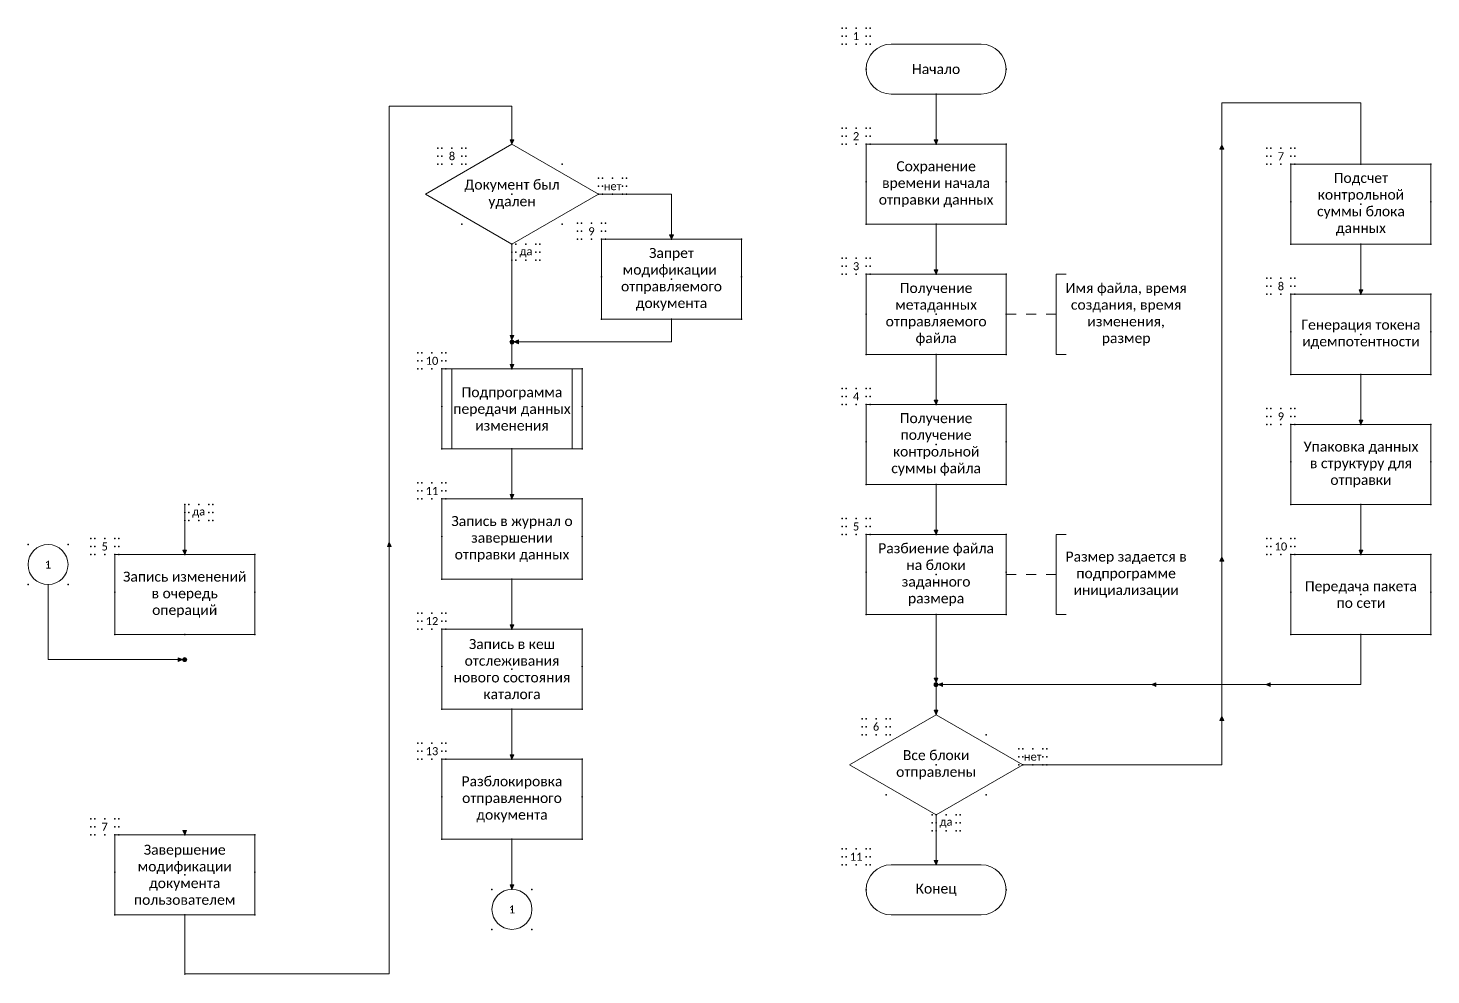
# Model space of a CAD drawing. Extents: x -1063 to 1165, y -1314 to -338.
# Drawn here: x -1063 to -362, y -811 to -338 of the extents above; entities that cross this region are included whole.
import ezdxf

# ---------------------------------------------------------------- set-up
doc = ezdxf.new("R2010")
doc.units = 0
doc.header["$MEASUREMENT"] = 0
doc.layers.add('Невидимка', color=131, linetype='CONTINUOUS', plot=False)
doc.layers.add('Схема', color=50, linetype='CONTINUOUS', lineweight=20)

msp = doc.modelspace()

# ---------------------------------------------------------------- hatches: boundary and pattern name
at = {"layer": 'Схема'}
h = msp.add_hatch(color=256, dxfattribs=at)
h.dxf.hatch_style = 1
h.paths.add_polyline_path([(-820.17, -394.04), (-821.11, -394.04), (-821.11, -396.22)])
h.paths.add_polyline_path([(-821.11, -394.04), (-822.05, -394.04), (-821.11, -396.22)])
h = msp.add_hatch(color=256, dxfattribs=at)
h.dxf.hatch_style = 1
h.paths.add_polyline_path([(-608.17, -394.04), (-609.11, -394.04), (-609.11, -396.22)])
h.paths.add_polyline_path([(-609.11, -394.04), (-610.05, -394.04), (-609.11, -396.22)])
h = msp.add_hatch(color=256, dxfattribs=at)
h.dxf.hatch_style = 1
h.paths.add_polyline_path([(-467.22, -398.71), (-466.28, -398.71), (-466.28, -396.52)])
h.paths.add_polyline_path([(-466.28, -398.71), (-465.34, -398.71), (-466.28, -396.52)])
h = msp.add_hatch(color=256, dxfattribs=at)
h.dxf.hatch_style = 1
h.paths.add_polyline_path([(-740.45, -441.54), (-741.38, -441.54), (-741.38, -443.72)])
h.paths.add_polyline_path([(-741.38, -441.54), (-742.32, -441.54), (-741.38, -443.72)])
h = msp.add_hatch(color=256, dxfattribs=at)
h.dxf.hatch_style = 1
h.paths.add_polyline_path([(-608.17, -459.04), (-609.11, -459.04), (-609.11, -461.22)])
h.paths.add_polyline_path([(-609.11, -459.04), (-610.05, -459.04), (-609.11, -461.22)])
h = msp.add_hatch(color=256, dxfattribs=at)
h.dxf.hatch_style = 1
h.paths.add_polyline_path([(-395.82, -469.04), (-396.76, -469.04), (-396.76, -471.22)])
h.paths.add_polyline_path([(-396.76, -469.04), (-397.69, -469.04), (-396.76, -471.22)])
h = msp.add_hatch(color=256, dxfattribs=at)
h.dxf.hatch_style = 1
h.paths.add_polyline_path([(-821.11, -493.97), (-821.11, -495.97, 0.414214), (-820.11, -494.97, 0.414214)])
h.paths.add_polyline_path([(-821.11, -493.97, 0.414214), (-822.11, -494.97, 0.414214), (-821.11, -495.97)])
h = msp.add_hatch(color=256, dxfattribs=at)
h.dxf.hatch_style = 1
h.paths.add_polyline_path([(-820.17, -491.79), (-821.11, -491.79), (-821.11, -493.97)])
h.paths.add_polyline_path([(-821.11, -491.79), (-822.05, -491.79), (-821.11, -493.97)])
h = msp.add_hatch(color=256, dxfattribs=at)
h.dxf.hatch_style = 1
h.paths.add_polyline_path([(-817.92, -495.91), (-817.92, -494.97), (-820.11, -494.97)])
h.paths.add_polyline_path([(-817.92, -494.97), (-817.92, -494.04), (-820.11, -494.97)])
h = msp.add_hatch(color=256, dxfattribs=at)
h.dxf.hatch_style = 1
h.paths.add_polyline_path([(-820.17, -506.29), (-821.11, -506.29), (-821.11, -508.47)])
h.paths.add_polyline_path([(-821.11, -506.29), (-822.05, -506.29), (-821.11, -508.47)])
h = msp.add_hatch(color=256, dxfattribs=at)
h.dxf.hatch_style = 1
h.paths.add_polyline_path([(-608.17, -524.04), (-609.11, -524.04), (-609.11, -526.22)])
h.paths.add_polyline_path([(-609.11, -524.04), (-610.05, -524.04), (-609.11, -526.22)])
h = msp.add_hatch(color=256, dxfattribs=at)
h.dxf.hatch_style = 1
h.paths.add_polyline_path([(-395.82, -534.04), (-396.76, -534.04), (-396.76, -536.22)])
h.paths.add_polyline_path([(-396.76, -534.04), (-397.69, -534.04), (-396.76, -536.22)])
h = msp.add_hatch(color=256, dxfattribs=at)
h.dxf.hatch_style = 1
h.paths.add_polyline_path([(-820.17, -571.29), (-821.11, -571.29), (-821.11, -573.47)])
h.paths.add_polyline_path([(-821.11, -571.29), (-822.05, -571.29), (-821.11, -573.47)])
h = msp.add_hatch(color=256, dxfattribs=at)
h.dxf.hatch_style = 1
h.paths.add_polyline_path([(-608.17, -589.04), (-609.11, -589.04), (-609.11, -591.22)])
h.paths.add_polyline_path([(-609.11, -589.04), (-610.05, -589.04), (-609.11, -591.22)])
h = msp.add_hatch(color=256, dxfattribs=at)
h.dxf.hatch_style = 1
h.paths.add_polyline_path([(-883.38, -597.17), (-882.44, -597.17), (-882.44, -594.98)])
h.paths.add_polyline_path([(-882.44, -597.17), (-881.5, -597.17), (-882.44, -594.98)])
h = msp.add_hatch(color=256, dxfattribs=at)
h.dxf.hatch_style = 1
h.paths.add_polyline_path([(-983.77, -599.04), (-984.71, -599.04), (-984.71, -601.22)])
h.paths.add_polyline_path([(-984.71, -599.04), (-985.65, -599.04), (-984.71, -601.22)])
h = msp.add_hatch(color=256, dxfattribs=at)
h.dxf.hatch_style = 1
h.paths.add_polyline_path([(-467.22, -604.57), (-466.28, -604.57), (-466.28, -602.38)])
h.paths.add_polyline_path([(-466.28, -604.57), (-465.34, -604.57), (-466.28, -602.38)])
h = msp.add_hatch(color=256, dxfattribs=at)
h.dxf.hatch_style = 1
h.paths.add_polyline_path([(-395.82, -599.04), (-396.76, -599.04), (-396.76, -601.22)])
h.paths.add_polyline_path([(-396.76, -599.04), (-397.69, -599.04), (-396.76, -601.22)])
h = msp.add_hatch(color=256, dxfattribs=at)
h.dxf.hatch_style = 1
h.paths.add_polyline_path([(-820.17, -636.29), (-821.11, -636.29), (-821.11, -638.47)])
h.paths.add_polyline_path([(-821.11, -636.29), (-822.05, -636.29), (-821.11, -638.47)])
h = msp.add_hatch(color=256, dxfattribs=at)
h.dxf.hatch_style = 1
h.paths.add_polyline_path([(-987.9, -652.79), (-987.9, -653.72), (-985.71, -653.72)])
h.paths.add_polyline_path([(-987.9, -653.72), (-987.9, -654.66), (-985.71, -653.72)])
h = msp.add_hatch(color=256, dxfattribs=at)
h.dxf.hatch_style = 1
h.paths.add_polyline_path([(-984.71, -652.72), (-984.71, -654.72, 0.414214), (-983.71, -653.72, 0.414214)])
h.paths.add_polyline_path([(-984.71, -652.72, 0.414214), (-985.71, -653.72, 0.414214), (-984.71, -654.72)])
h = msp.add_hatch(color=256, dxfattribs=at)
h.dxf.hatch_style = 1
h.paths.add_polyline_path([(-609.11, -665.22), (-609.11, -667.22, 0.414214), (-608.11, -666.22, 0.414214)])
h.paths.add_polyline_path([(-609.11, -665.22, 0.414214), (-610.11, -666.22, 0.414214), (-609.11, -667.22)])
h = msp.add_hatch(color=256, dxfattribs=at)
h.dxf.hatch_style = 1
h.paths.add_polyline_path([(-608.17, -663.04), (-609.11, -663.04), (-609.11, -665.22)])
h.paths.add_polyline_path([(-609.11, -663.04), (-610.05, -663.04), (-609.11, -665.22)])
h = msp.add_hatch(color=256, dxfattribs=at)
h.dxf.hatch_style = 1
h.paths.add_polyline_path([(-605.92, -667.16), (-605.92, -666.22), (-608.11, -666.22)])
h.paths.add_polyline_path([(-605.92, -666.22), (-605.92, -665.29), (-608.11, -666.22)])
h = msp.add_hatch(color=256, dxfattribs=at)
h.dxf.hatch_style = 1
h.paths.add_polyline_path([(-499.29, -667.16), (-499.29, -666.22), (-501.48, -666.22)])
h.paths.add_polyline_path([(-499.29, -666.22), (-499.29, -665.29), (-501.48, -666.22)])
h = msp.add_hatch(color=256, dxfattribs=at)
h.dxf.hatch_style = 1
h.paths.add_polyline_path([(-442.15, -667.16), (-442.15, -666.22), (-444.34, -666.22)])
h.paths.add_polyline_path([(-442.15, -666.22), (-442.15, -665.29), (-444.34, -666.22)])
h = msp.add_hatch(color=256, dxfattribs=at)
h.dxf.hatch_style = 1
h.paths.add_polyline_path([(-608.17, -679.04), (-609.11, -679.04), (-609.11, -681.22)])
h.paths.add_polyline_path([(-609.11, -679.04), (-610.05, -679.04), (-609.11, -681.22)])
h = msp.add_hatch(color=256, dxfattribs=at)
h.dxf.hatch_style = 1
h.paths.add_polyline_path([(-608.17, -679.04), (-609.11, -679.04), (-609.11, -681.22)])
h.paths.add_polyline_path([(-609.11, -679.04), (-610.05, -679.04), (-609.11, -681.22)])
h = msp.add_hatch(color=256, dxfattribs=at)
h.dxf.hatch_style = 1
h.paths.add_polyline_path([(-467.22, -684.07), (-466.28, -684.07), (-466.28, -681.88)])
h.paths.add_polyline_path([(-466.28, -684.07), (-465.34, -684.07), (-466.28, -681.88)])
h = msp.add_hatch(color=256, dxfattribs=at)
h.dxf.hatch_style = 1
h.paths.add_polyline_path([(-820.17, -701.29), (-821.11, -701.29), (-821.11, -703.47)])
h.paths.add_polyline_path([(-821.11, -701.29), (-822.05, -701.29), (-821.11, -703.47)])
h = msp.add_hatch(color=256, dxfattribs=at)
h.dxf.hatch_style = 1
h.paths.add_polyline_path([(-983.77, -739.04), (-984.71, -739.04), (-984.71, -741.22)])
h.paths.add_polyline_path([(-984.71, -739.04), (-985.65, -739.04), (-984.71, -741.22)])
h = msp.add_hatch(color=256, dxfattribs=at)
h.dxf.hatch_style = 1
h.paths.add_polyline_path([(-983.77, -739.04), (-984.71, -739.04), (-984.71, -741.22)])
h.paths.add_polyline_path([(-984.71, -739.04), (-985.65, -739.04), (-984.71, -741.22)])
h = msp.add_hatch(color=256, dxfattribs=at)
h.dxf.hatch_style = 1
h.paths.add_polyline_path([(-608.17, -754.04), (-609.11, -754.04), (-609.11, -756.22)])
h.paths.add_polyline_path([(-609.11, -754.04), (-610.05, -754.04), (-609.11, -756.22)])
h = msp.add_hatch(color=256, dxfattribs=at)
h.dxf.hatch_style = 1
h.paths.add_polyline_path([(-608.17, -754.04), (-609.11, -754.04), (-609.11, -756.22)])
h.paths.add_polyline_path([(-609.11, -754.04), (-610.05, -754.04), (-609.11, -756.22)])
h = msp.add_hatch(color=256, dxfattribs=at)
h.dxf.hatch_style = 1
h.paths.add_polyline_path([(-820.17, -766.29), (-821.11, -766.29), (-821.11, -768.47)])
h.paths.add_polyline_path([(-821.11, -766.29), (-822.05, -766.29), (-821.11, -768.47)])
h = msp.add_hatch(color=256, dxfattribs=at)
h.dxf.hatch_style = 1
h.paths.add_polyline_path([(-820.17, -766.29), (-821.11, -766.29), (-821.11, -768.47)])
h.paths.add_polyline_path([(-821.11, -766.29), (-822.05, -766.29), (-821.11, -768.47)])

# ---------------------------------------------------------------- linework, layer by layer
at = {"layer": 'Невидимка'}
for p in [(-656.11, -338.22), (-656.11, -342.22), (-654.11, -338.22), (-654.11, -342.22), (-649.11, -338.22), (-644.11, -338.22), (-644.11, -342.22), (-642.11, -338.22), (-642.11, -342.22), (-656.11, -346.22), (-654.11, -346.22), (-649.11, -346.22), (-644.11, -346.22), (-642.11, -346.22), (-644.11, -358.72), (-574.11, -358.72), (-609.11, -371.22), (-656.11, -388.22), (-656.11, -392.22), (-654.11, -388.22), (-654.11, -392.22), (-649.11, -388.22), (-644.11, -388.22), (-644.11, -392.22), (-642.11, -388.22), (-642.11, -392.22), (-858.11, -398.22), (-856.11, -398.22), (-851.11, -398.22), (-846.11, -398.22), (-844.11, -398.22), (-656.11, -396.22), (-654.11, -396.22), (-649.11, -396.22), (-644.11, -396.22), (-644.11, -396.22), (-642.11, -396.22), (-609.11, -396.22), (-574.11, -396.22), (-443.76, -398.22), (-441.76, -398.22), (-436.76, -398.22), (-431.76, -398.22), (-429.76, -398.22), (-858.11, -402.22), (-858.11, -406.22), (-856.11, -402.22), (-856.11, -406.22), (-851.11, -406.22), (-846.11, -402.22), (-846.11, -406.22), (-846.11, -406.22), (-844.11, -402.22), (-844.11, -406.22), (-796.11, -406.22), (-443.76, -402.22), (-443.76, -406.22), (-441.76, -402.22), (-441.76, -406.22), (-436.76, -406.22), (-431.76, -402.22), (-431.76, -406.22), (-431.76, -406.22), (-429.76, -402.22), (-429.76, -406.22), (-396.76, -406.22), (-361.76, -406.22), (-777.81, -413.22), (-775.81, -413.22), (-770.81, -413.22), (-765.81, -413.22), (-763.81, -413.22), (-777.81, -417.22), (-775.81, -417.22), (-765.81, -417.22), (-763.81, -417.22), (-644.11, -414.97), (-609.11, -416.22), (-609.11, -416.22), (-574.11, -414.97), (-821.11, -421.22), (-777.81, -421.22), (-775.81, -421.22), (-770.81, -421.22), (-765.81, -421.22), (-763.81, -421.22), (-431.76, -424.97), (-396.76, -426.22), (-396.76, -426.22), (-361.76, -424.97), (-846.11, -436.22), (-796.11, -436.22), (-788.38, -435.72), (-788.38, -439.72), (-786.38, -435.72), (-786.38, -439.72), (-781.38, -435.72), (-776.38, -435.72), (-776.38, -439.72), (-774.38, -435.72), (-774.38, -439.72), (-644.11, -436.22), (-609.11, -436.22), (-574.11, -436.22), (-821.11, -446.22), (-819.11, -446.22), (-814.11, -446.22), (-809.11, -446.22), (-807.11, -446.22), (-788.38, -443.72), (-786.38, -443.72), (-781.38, -443.72), (-776.38, -443.72), (-776.38, -443.72), (-776.38, -443.72), (-774.38, -443.72), (-741.38, -443.72), (-741.38, -443.72), (-706.38, -443.72), (-706.38, -443.72), (-431.76, -446.22), (-396.76, -446.22), (-361.76, -446.22), (-821.11, -450.22), (-821.11, -454.22), (-819.11, -450.22), (-819.11, -454.22), (-814.11, -454.22), (-809.11, -450.22), (-809.11, -454.22), (-807.11, -450.22), (-807.11, -454.22), (-656.11, -453.22), (-654.11, -453.22), (-649.11, -453.22), (-644.11, -453.22), (-642.11, -453.22), (-776.38, -462.47), (-776.38, -462.47), (-706.38, -462.47), (-706.38, -462.47), (-656.11, -457.22), (-656.11, -461.22), (-654.11, -457.22), (-654.11, -461.22), (-649.11, -461.22), (-644.11, -457.22), (-644.11, -461.22), (-644.11, -461.22), (-642.11, -457.22), (-642.11, -461.22), (-609.11, -461.22), (-574.11, -461.22), (-741.38, -463.72), (-741.38, -463.72), (-741.38, -463.72), (-741.38, -463.72), (-443.76, -463.22), (-443.76, -467.22), (-441.76, -463.22), (-441.76, -467.22), (-436.76, -463.22), (-431.76, -463.22), (-431.76, -467.22), (-429.76, -463.22), (-429.76, -467.22), (-443.76, -471.22), (-441.76, -471.22), (-436.76, -471.22), (-431.76, -471.22), (-431.76, -471.22), (-429.76, -471.22), (-396.76, -471.22), (-361.76, -471.22), (-776.38, -483.72), (-776.38, -483.72), (-741.38, -483.72), (-741.38, -483.72), (-706.38, -483.72), (-706.38, -483.72), (-644.11, -481.22), (-609.11, -481.22), (-609.11, -481.22), (-574.11, -481.22), (-431.76, -489.97), (-361.76, -489.97), (-396.76, -491.22), (-396.76, -491.22), (-868.11, -500.47), (-868.11, -504.47), (-866.11, -500.47), (-866.11, -504.47), (-861.11, -500.47), (-856.11, -500.47), (-856.11, -504.47), (-854.11, -500.47), (-854.11, -504.47), (-644.11, -501.22), (-609.11, -501.22), (-574.11, -501.22), (-868.11, -508.47), (-866.11, -508.47), (-861.11, -508.47), (-856.11, -508.47), (-856.11, -508.47), (-854.11, -508.47), (-821.11, -508.47), (-786.11, -508.47), (-431.76, -511.22), (-396.76, -511.22), (-361.76, -511.22), (-656.11, -518.22), (-654.11, -518.22), (-649.11, -518.22), (-644.11, -518.22), (-642.11, -518.22), (-656.11, -522.22), (-654.11, -522.22), (-644.11, -522.22), (-642.11, -522.22), (-856.11, -527.22), (-821.11, -528.47), (-821.11, -528.47), (-786.11, -527.22), (-656.11, -526.22), (-654.11, -526.22), (-649.11, -526.22), (-644.11, -526.22), (-644.11, -526.22), (-642.11, -526.22), (-609.11, -526.22), (-574.11, -526.22), (-443.76, -528.22), (-443.76, -532.22), (-441.76, -528.22), (-441.76, -532.22), (-436.76, -528.22), (-431.76, -528.22), (-431.76, -532.22), (-429.76, -528.22), (-429.76, -532.22), (-443.76, -536.22), (-441.76, -536.22), (-436.76, -536.22), (-431.76, -536.22), (-431.76, -536.22), (-429.76, -536.22), (-396.76, -536.22), (-361.76, -536.22), (-644.11, -544.97), (-609.11, -546.22), (-609.11, -546.22), (-574.11, -544.97), (-856.11, -548.47), (-821.11, -548.47), (-786.11, -548.47), (-431.76, -554.97), (-396.76, -556.22), (-396.76, -556.22), (-361.76, -554.97), (-868.11, -565.47), (-866.11, -565.47), (-861.11, -565.47), (-856.11, -565.47), (-854.11, -565.47), (-644.11, -566.22), (-609.11, -566.22), (-574.11, -566.22), (-868.11, -569.47), (-868.11, -573.47), (-866.11, -569.47), (-866.11, -573.47), (-861.11, -573.47), (-856.11, -569.47), (-856.11, -573.47), (-856.11, -573.47), (-854.11, -569.47), (-854.11, -573.47), (-821.11, -573.47), (-786.11, -573.47), (-984.71, -576.22), (-984.71, -580.22), (-982.71, -576.22), (-982.71, -580.22), (-977.71, -576.22), (-972.71, -576.22), (-972.71, -580.22), (-970.71, -576.22), (-970.71, -580.22), (-431.76, -576.22), (-396.76, -576.22), (-361.76, -576.22), (-984.71, -584.22), (-982.71, -584.22), (-977.71, -584.22), (-972.71, -584.22), (-970.71, -584.22), (-656.11, -583.22), (-656.11, -587.22), (-654.11, -583.22), (-654.11, -587.22), (-649.11, -583.22), (-644.11, -583.22), (-644.11, -587.22), (-642.11, -583.22), (-642.11, -587.22), (-1031.71, -593.22), (-1029.71, -593.22), (-1024.71, -593.22), (-1019.71, -593.22), (-1017.71, -593.22), (-856.11, -592.22), (-821.11, -593.47), (-821.11, -593.47), (-786.11, -592.22), (-656.11, -591.22), (-654.11, -591.22), (-649.11, -591.22), (-644.11, -591.22), (-644.11, -591.22), (-642.11, -591.22), (-609.11, -591.22), (-574.11, -591.22), (-443.76, -593.22), (-441.76, -593.22), (-436.76, -593.22), (-431.76, -593.22), (-429.76, -593.22), (-1063.01, -596.22), (-1043.01, -596.22), (-1031.71, -597.22), (-1031.71, -601.22), (-1029.71, -597.22), (-1029.71, -601.22), (-1024.71, -601.22), (-1019.71, -597.22), (-1019.71, -601.22), (-1019.71, -601.22), (-1019.71, -601.22), (-1017.71, -597.22), (-1017.71, -601.22), (-984.71, -601.22), (-984.71, -601.22), (-949.71, -601.22), (-949.71, -601.22), (-443.76, -597.22), (-443.76, -601.22), (-441.76, -597.22), (-441.76, -601.22), (-436.76, -601.22), (-431.76, -597.22), (-431.76, -601.22), (-431.76, -601.22), (-429.76, -597.22), (-429.76, -601.22), (-396.76, -601.22), (-361.76, -601.22), (-1053.01, -606.22), (-1053.01, -606.22), (-644.11, -609.97), (-574.11, -609.97), (-1063.01, -616.22), (-1043.01, -616.22), (-856.11, -613.47), (-821.11, -613.47), (-786.11, -613.47), (-609.11, -611.22), (-609.11, -611.22), (-1019.71, -619.97), (-1019.71, -619.97), (-984.71, -621.22), (-984.71, -621.22), (-984.71, -621.22), (-984.71, -621.22), (-949.71, -619.97), (-949.71, -619.97), (-431.76, -619.97), (-396.76, -621.22), (-396.76, -621.22), (-361.76, -619.97), (-868.11, -630.47), (-866.11, -630.47), (-861.11, -630.47), (-856.11, -630.47), (-854.11, -630.47), (-868.11, -634.47), (-866.11, -634.47), (-856.11, -634.47), (-854.11, -634.47), (-644.11, -631.22), (-609.11, -631.22), (-574.11, -631.22), (-1019.71, -641.22), (-1019.71, -641.22), (-984.71, -641.22), (-984.71, -641.22), (-949.71, -641.22), (-949.71, -641.22), (-868.11, -638.47), (-866.11, -638.47), (-861.11, -638.47), (-856.11, -638.47), (-856.11, -638.47), (-854.11, -638.47), (-821.11, -638.47), (-786.11, -638.47), (-431.76, -641.22), (-396.76, -641.22), (-361.76, -641.22), (-856.11, -657.22), (-821.11, -658.47), (-821.11, -658.47), (-786.11, -657.22), (-856.11, -678.47), (-821.11, -678.47), (-786.11, -678.47), (-646.11, -683.22), (-646.11, -687.22), (-644.11, -683.22), (-644.11, -687.22), (-639.11, -683.22), (-634.11, -683.22), (-634.11, -687.22), (-632.11, -683.22), (-632.11, -687.22), (-646.11, -691.22), (-644.11, -691.22), (-639.11, -691.22), (-634.11, -691.22), (-634.11, -691.22), (-632.11, -691.22), (-584.11, -691.22), (-868.11, -695.47), (-868.11, -699.47), (-866.11, -695.47), (-866.11, -699.47), (-861.11, -695.47), (-856.11, -695.47), (-856.11, -699.47), (-854.11, -695.47), (-854.11, -699.47), (-567.81, -698.22), (-565.81, -698.22), (-560.81, -698.22), (-555.81, -698.22), (-553.81, -698.22), (-868.11, -703.47), (-866.11, -703.47), (-861.11, -703.47), (-856.11, -703.47), (-856.11, -703.47), (-856.11, -703.47), (-854.11, -703.47), (-821.11, -703.47), (-821.11, -703.47), (-786.11, -703.47), (-786.11, -703.47), (-609.11, -706.22), (-567.81, -702.22), (-567.81, -706.22), (-565.81, -702.22), (-565.81, -706.22), (-560.81, -706.22), (-555.81, -702.22), (-555.81, -706.22), (-553.81, -702.22), (-553.81, -706.22), (-856.11, -722.22), (-856.11, -722.22), (-786.11, -722.22), (-786.11, -722.22), (-634.11, -721.22), (-584.11, -721.22), (-821.11, -723.47), (-821.11, -723.47), (-821.11, -723.47), (-821.11, -723.47), (-1031.71, -733.22), (-1029.71, -733.22), (-1024.71, -733.22), (-1019.71, -733.22), (-1017.71, -733.22), (-611.11, -731.22), (-611.11, -735.22), (-609.11, -731.22), (-609.11, -735.22), (-604.11, -731.22), (-599.11, -731.22), (-599.11, -735.22), (-597.11, -731.22), (-597.11, -735.22), (-1031.71, -737.22), (-1031.71, -741.22), (-1029.71, -737.22), (-1029.71, -741.22), (-1024.71, -741.22), (-1019.71, -737.22), (-1019.71, -741.22), (-1019.71, -741.22), (-1019.71, -741.22), (-1017.71, -737.22), (-1017.71, -741.22), (-984.71, -741.22), (-984.71, -741.22), (-949.71, -741.22), (-949.71, -741.22), (-611.11, -739.22), (-609.11, -739.22), (-604.11, -739.22), (-599.11, -739.22), (-597.11, -739.22), (-856.11, -743.47), (-856.11, -743.47), (-821.11, -743.47), (-821.11, -743.47), (-786.11, -743.47), (-786.11, -743.47), (-656.11, -748.22), (-654.11, -748.22), (-649.11, -748.22), (-644.11, -748.22), (-642.11, -748.22), (-656.11, -752.22), (-656.11, -756.22), (-654.11, -752.22), (-654.11, -756.22), (-649.11, -756.22), (-644.11, -752.22), (-644.11, -756.22), (-642.11, -752.22), (-642.11, -756.22), (-1019.71, -759.97), (-1019.71, -759.97), (-984.71, -761.22), (-984.71, -761.22), (-984.71, -761.22), (-984.71, -761.22), (-949.71, -759.97), (-949.71, -759.97), (-831.11, -768.47), (-811.11, -768.47), (-644.11, -768.72), (-574.11, -768.72), (-1019.71, -781.22), (-1019.71, -781.22), (-984.71, -781.22), (-984.71, -781.22), (-949.71, -781.22), (-949.71, -781.22), (-821.11, -778.47), (-821.11, -778.47), (-831.11, -788.47), (-811.11, -788.47)]:
    msp.add_point(p, dxfattribs=at)
at = {"layer": 'Схема'}
for p, q in [((-631.61, -346.22), (-586.61, -346.22)), ((-631.61, -371.22), (-586.61, -371.22)), ((-609.11, -371.22), (-609.11, -396.22)), ((-882.44, -377.23), (-821.11, -377.23)), ((-882.44, -810.73), (-882.44, -377.23)), ((-821.11, -377.23), (-821.11, -396.22)), ((-396.76, -375.6), (-466.28, -375.6)), ((-466.28, -375.6), (-466.28, -706.22)), ((-396.76, -406.22), (-396.76, -375.6)), ((-821.11, -396.22), (-864.41, -421.22)), ((-822.05, -394.04), (-821.11, -396.22)), ((-822.05, -394.04), (-820.17, -394.04)), ((-820.17, -394.04), (-821.11, -396.22)), ((-821.11, -396.22), (-777.81, -421.22)), ((-644.11, -396.22), (-574.11, -396.22)), ((-644.11, -396.22), (-644.11, -436.22)), ((-610.05, -394.04), (-609.11, -396.22)), ((-610.05, -394.04), (-608.17, -394.04)), ((-608.17, -394.04), (-609.11, -396.22)), ((-574.11, -396.22), (-574.11, -436.22)), ((-467.22, -398.71), (-466.28, -396.52)), ((-465.34, -398.71), (-467.22, -398.71)), ((-465.34, -398.71), (-466.28, -396.52)), ((-431.76, -406.22), (-361.76, -406.22)), ((-431.76, -406.22), (-431.76, -446.22)), ((-361.76, -406.22), (-361.76, -446.22)), ((-821.11, -446.22), (-864.41, -421.22)), ((-821.11, -446.22), (-777.81, -421.22)), ((-777.81, -421.22), (-741.38, -421.22)), ((-741.38, -421.22), (-741.38, -443.72)), ((-742.32, -441.54), (-741.38, -443.72)), ((-742.32, -441.54), (-740.45, -441.54)), ((-740.45, -441.54), (-741.38, -443.72)), ((-644.11, -436.22), (-574.11, -436.22)), ((-609.11, -436.22), (-609.11, -461.22)), ((-821.11, -446.22), (-821.11, -494.97)), ((-776.38, -443.72), (-706.38, -443.72)), ((-776.38, -443.72), (-776.38, -483.72)), ((-776.38, -443.72), (-706.38, -443.72)), ((-776.38, -443.72), (-776.38, -483.72)), ((-706.38, -443.72), (-706.38, -483.72)), ((-706.38, -443.72), (-706.38, -483.72)), ((-431.76, -446.22), (-361.76, -446.22)), ((-396.76, -446.22), (-396.76, -471.22)), ((-644.11, -461.22), (-574.11, -461.22)), ((-644.11, -461.22), (-644.11, -501.22)), ((-610.05, -459.04), (-609.11, -461.22)), ((-610.05, -459.04), (-608.17, -459.04)), ((-608.17, -459.04), (-609.11, -461.22)), ((-574.11, -461.22), (-574.11, -501.22)), ((-549.11, -461.22), (-544.11, -461.22)), ((-549.11, -461.22), (-549.11, -501.22)), ((-397.69, -469.04), (-396.76, -471.22)), ((-397.69, -469.04), (-395.82, -469.04)), ((-395.82, -469.04), (-396.76, -471.22)), ((-431.76, -471.22), (-361.76, -471.22)), ((-431.76, -471.22), (-431.76, -511.22)), ((-361.76, -471.22), (-361.76, -511.22)), ((-776.38, -483.72), (-706.38, -483.72)), ((-776.38, -483.72), (-706.38, -483.72)), ((-741.38, -494.97), (-741.38, -483.72)), ((-574.11, -481.22), (-569.11, -481.22)), ((-564.11, -481.22), (-559.11, -481.22)), ((-554.11, -481.22), (-549.11, -481.22)), ((-822.05, -491.79), (-821.11, -493.97)), ((-822.05, -491.79), (-820.17, -491.79)), ((-820.17, -491.79), (-821.11, -493.97)), ((-821.11, -494.97), (-741.38, -494.97)), ((-821.11, -495.97), (-821.11, -508.47)), ((-817.92, -494.04), (-820.11, -494.97)), ((-817.92, -495.91), (-820.11, -494.97)), ((-817.92, -494.04), (-817.92, -495.91)), ((-644.11, -501.22), (-574.11, -501.22)), ((-609.11, -501.22), (-609.11, -526.22)), ((-549.11, -501.22), (-544.11, -501.22)), ((-856.11, -508.47), (-786.11, -508.47)), ((-856.11, -508.47), (-856.11, -548.47)), ((-851.11, -508.47), (-851.11, -548.47)), ((-822.05, -506.29), (-821.11, -508.47)), ((-822.05, -506.29), (-820.17, -506.29)), ((-820.17, -506.29), (-821.11, -508.47)), ((-791.11, -508.47), (-791.11, -548.47)), ((-786.11, -508.47), (-786.11, -548.47)), ((-431.76, -511.22), (-361.76, -511.22)), ((-396.76, -511.22), (-396.76, -536.22)), ((-610.05, -524.04), (-609.11, -526.22)), ((-610.05, -524.04), (-608.17, -524.04)), ((-608.17, -524.04), (-609.11, -526.22)), ((-644.11, -526.22), (-574.11, -526.22)), ((-644.11, -526.22), (-644.11, -566.22)), ((-574.11, -526.22), (-574.11, -566.22)), ((-431.76, -536.22), (-361.76, -536.22)), ((-431.76, -536.22), (-431.76, -576.22)), ((-397.69, -534.04), (-396.76, -536.22)), ((-397.69, -534.04), (-395.82, -534.04)), ((-395.82, -534.04), (-396.76, -536.22)), ((-361.76, -536.22), (-361.76, -576.22)), ((-856.11, -548.47), (-786.11, -548.47)), ((-821.11, -548.47), (-821.11, -573.47)), ((-644.11, -566.22), (-574.11, -566.22)), ((-609.11, -566.22), (-609.11, -591.22)), ((-856.11, -573.47), (-786.11, -573.47)), ((-856.11, -573.47), (-856.11, -613.47)), ((-822.05, -571.29), (-821.11, -573.47)), ((-822.05, -571.29), (-820.17, -571.29)), ((-820.17, -571.29), (-821.11, -573.47)), ((-786.11, -573.47), (-786.11, -613.47)), ((-984.71, -576.22), (-984.71, -601.22)), ((-984.71, -576.22), (-984.71, -601.22)), ((-431.76, -576.22), (-361.76, -576.22)), ((-396.76, -576.22), (-396.76, -601.22)), ((-610.05, -589.04), (-609.11, -591.22)), ((-610.05, -589.04), (-608.17, -589.04)), ((-608.17, -589.04), (-609.11, -591.22)), ((-883.38, -597.17), (-882.44, -594.98)), ((-881.5, -597.17), (-882.44, -594.98)), ((-644.11, -591.22), (-574.11, -591.22)), ((-644.11, -591.22), (-644.11, -631.22)), ((-574.11, -591.22), (-574.11, -631.22)), ((-549.11, -591.22), (-544.11, -591.22)), ((-549.11, -591.22), (-549.11, -631.22)), ((-1019.71, -601.22), (-949.71, -601.22)), ((-1019.71, -601.22), (-1019.71, -641.22)), ((-1019.71, -601.22), (-949.71, -601.22)), ((-1019.71, -601.22), (-1019.71, -641.22)), ((-985.65, -599.04), (-984.71, -601.22)), ((-985.65, -599.04), (-983.77, -599.04)), ((-983.77, -599.04), (-984.71, -601.22)), ((-949.71, -601.22), (-949.71, -641.22)), ((-949.71, -601.22), (-949.71, -641.22)), ((-881.5, -597.17), (-883.38, -597.17)), ((-467.22, -604.57), (-466.28, -602.38)), ((-465.34, -604.57), (-466.28, -602.38)), ((-431.76, -601.22), (-361.76, -601.22)), ((-431.76, -601.22), (-431.76, -641.22)), ((-397.69, -599.04), (-396.76, -601.22)), ((-397.69, -599.04), (-395.82, -599.04)), ((-395.82, -599.04), (-396.76, -601.22)), ((-361.76, -601.22), (-361.76, -641.22)), ((-465.34, -604.57), (-467.22, -604.57)), ((-1053.01, -616.22), (-1053.01, -653.72)), ((-856.11, -613.47), (-786.11, -613.47)), ((-821.11, -613.47), (-821.11, -638.47)), ((-574.11, -611.22), (-569.11, -611.22)), ((-564.11, -611.22), (-559.11, -611.22)), ((-554.11, -611.22), (-549.11, -611.22)), ((-822.05, -636.29), (-821.11, -638.47)), ((-822.05, -636.29), (-820.17, -636.29)), ((-820.17, -636.29), (-821.11, -638.47)), ((-644.11, -631.22), (-574.11, -631.22)), ((-609.11, -631.22), (-609.11, -681.22)), ((-549.11, -631.22), (-544.11, -631.22)), ((-1019.71, -641.22), (-949.71, -641.22)), ((-1019.71, -641.22), (-949.71, -641.22)), ((-856.11, -638.47), (-786.11, -638.47)), ((-856.11, -638.47), (-856.11, -678.47)), ((-786.11, -638.47), (-786.11, -678.47)), ((-431.76, -641.22), (-361.76, -641.22)), ((-396.76, -641.22), (-396.76, -666.22)), ((-984.71, -653.72), (-1053.01, -653.72)), ((-987.9, -652.79), (-985.71, -653.72)), ((-987.9, -654.66), (-987.9, -652.79)), ((-987.9, -654.66), (-985.71, -653.72)), ((-610.05, -663.04), (-609.11, -665.22)), ((-610.05, -663.04), (-608.17, -663.04)), ((-608.17, -663.04), (-609.11, -665.22)), ((-605.92, -665.29), (-608.11, -666.22)), ((-605.92, -665.29), (-605.92, -667.16)), ((-499.29, -665.29), (-501.48, -666.22)), ((-499.29, -665.29), (-499.29, -667.16)), ((-442.15, -665.29), (-444.34, -666.22)), ((-442.15, -665.29), (-442.15, -667.16)), ((-396.76, -666.22), (-609.11, -666.22)), ((-605.92, -667.16), (-608.11, -666.22)), ((-499.29, -667.16), (-501.48, -666.22)), ((-442.15, -667.16), (-444.34, -666.22)), ((-856.11, -678.47), (-786.11, -678.47)), ((-821.11, -678.47), (-821.11, -703.47)), ((-610.05, -679.04), (-609.11, -681.22)), ((-610.05, -679.04), (-608.17, -679.04)), ((-610.05, -679.04), (-609.11, -681.22)), ((-610.05, -679.04), (-608.17, -679.04)), ((-608.17, -679.04), (-609.11, -681.22)), ((-608.17, -679.04), (-609.11, -681.22)), ((-609.11, -681.22), (-652.41, -706.22)), ((-609.11, -681.22), (-565.81, -706.22)), ((-467.22, -684.07), (-466.28, -681.88)), ((-465.34, -684.07), (-467.22, -684.07)), ((-465.34, -684.07), (-466.28, -681.88)), ((-856.11, -703.47), (-786.11, -703.47)), ((-856.11, -703.47), (-856.11, -743.47)), ((-856.11, -703.47), (-786.11, -703.47)), ((-856.11, -703.47), (-856.11, -743.47)), ((-822.05, -701.29), (-821.11, -703.47)), ((-822.05, -701.29), (-820.17, -701.29)), ((-820.17, -701.29), (-821.11, -703.47)), ((-786.11, -703.47), (-786.11, -743.47)), ((-786.11, -703.47), (-786.11, -743.47)), ((-609.11, -731.22), (-652.41, -706.22)), ((-609.11, -731.22), (-565.81, -706.22)), ((-565.81, -706.22), (-540.81, -706.22)), ((-540.81, -706.22), (-466.28, -706.22)), ((-609.11, -731.22), (-609.11, -756.22)), ((-609.11, -731.22), (-609.11, -756.22)), ((-1019.71, -741.22), (-949.71, -741.22)), ((-1019.71, -741.22), (-1019.71, -781.22)), ((-1019.71, -741.22), (-949.71, -741.22)), ((-1019.71, -741.22), (-1019.71, -781.22)), ((-985.65, -739.04), (-984.71, -741.22)), ((-985.65, -739.04), (-983.77, -739.04)), ((-985.65, -739.04), (-984.71, -741.22)), ((-985.65, -739.04), (-983.77, -739.04)), ((-983.77, -739.04), (-984.71, -741.22)), ((-983.77, -739.04), (-984.71, -741.22)), ((-949.71, -741.22), (-949.71, -781.22)), ((-949.71, -741.22), (-949.71, -781.22)), ((-856.11, -743.47), (-786.11, -743.47)), ((-856.11, -743.47), (-786.11, -743.47)), ((-821.11, -743.47), (-821.11, -768.47)), ((-821.11, -743.47), (-821.11, -768.47)), ((-631.61, -756.22), (-586.61, -756.22)), ((-610.05, -754.04), (-609.11, -756.22)), ((-610.05, -754.04), (-608.17, -754.04)), ((-610.05, -754.04), (-609.11, -756.22)), ((-610.05, -754.04), (-608.17, -754.04)), ((-608.17, -754.04), (-609.11, -756.22)), ((-608.17, -754.04), (-609.11, -756.22)), ((-822.05, -766.29), (-821.11, -768.47)), ((-822.05, -766.29), (-820.17, -766.29)), ((-822.05, -766.29), (-821.11, -768.47)), ((-822.05, -766.29), (-820.17, -766.29)), ((-820.17, -766.29), (-821.11, -768.47)), ((-820.17, -766.29), (-821.11, -768.47)), ((-1019.71, -781.22), (-949.71, -781.22)), ((-1019.71, -781.22), (-949.71, -781.22)), ((-984.71, -781.22), (-984.71, -811.22)), ((-631.61, -781.22), (-586.61, -781.22)), ((-984.71, -810.73), (-882.44, -810.73))]:
    msp.add_line(p, q, dxfattribs=at)
for centre, radius in [((-821.11, -494.97), 1), ((-1053.01, -606.22), 10), ((-984.71, -653.72), 1), ((-609.11, -666.22), 1), ((-821.11, -778.47), 10)]:
    msp.add_circle(centre, radius, dxfattribs=at)
for centre, start, end in [((-631.61, -358.72), 90, 270), ((-586.61, -358.72), 270, 90), ((-631.61, -768.72), 90, 270), ((-586.61, -768.72), 270, 90)]:
    msp.add_arc(centre, 12.5, start, end, dxfattribs=at)

# ---------------------------------------------------------------- texts
at = {"layer": 'Схема', "attachment_point": 5}
for s, width, gutter_width, insert, char_height in [('{\\fCalibri|b0|i0|c0|p34;1}', 10, 20, (-649.11, -342.22), 4), ('{\\fCalibri|b0|i0|c204|p34;Начало}', 37.5, 25, (-609.11, -358.72), 5), ('{\\fCalibri|b0|i0|c204|p34;2}', 10, 20, (-649.11, -392.22), 4), ('{\\fCalibri|b0|i0|c204|p34;8}', 10, 20, (-851.11, -402.22), 4), ('{\\fCalibri|b0|i0|c204|p34;Сохранение времени начала отправки данных}', 62.5, 25, (-609.11, -416.22), 5), ('{\\fCalibri|b0|i0|c0|p34;7}', 10, 20, (-436.76, -402.22), 4), ('{\\fCalibri|b0|i0|c204|p34;Документ был удален}', 50, 20, (-821.11, -421.22), 5), ('{\\fCalibri|b0|i0|c204|p34;Подсчет контрольной суммы блока данных}', 62.5, 25, (-396.76, -426.22), 5), ('{\\fCalibri|b0|i0|c204|p34;нет}', 10, 20, (-770.81, -417.22), 4), ('{\\fCalibri|b0|i0|c204|p34;9}', 10, 20, (-781.38, -439.72), 4), ('{\\fCalibri|b0|i0|c204|p34;да}', 10, 20, (-814.11, -450.22), 4), ('{\\fCalibri|b0|i0|c204|p34;Запрет модификации \\fCalibri|b0|i0|c0|p34; \\fCalibri|b0|i0|c204|p34;отправляемого документа}', 62.5, 25, (-741.38, -463.72), 5), ('{\\fCalibri|b0|i0|c0|p34;3}', 10, 20, (-649.11, -457.22), 4), ('{\\fCalibri|b0|i0|c204|p34;Получение метаданных отправляемого файла}', 62.5, 25, (-609.11, -481.22), 5), ('{\\fCalibri|b0|i0|c204|p34;Имя файла, время создания, время изменения, размер}', 62.5, 25, (-514.11, -481.22), 5), ('{\\fCalibri|b0|i0|c0|p34;8}', 10, 20, (-436.76, -467.22), 4), ('{\\fCalibri|b0|i0|c204|p34;Генерация токена идемпотентности}', 62.5, 25, (-396.76, -491.22), 5), ('{\\fCalibri|b0|i0|c204|p34;10}', 10, 20, (-861.11, -504.47), 4), ('{\\fCalibri|b0|i0|c204|p34;Подпрограмма передачи данных изменения}', 62.5, 25, (-821.11, -528.47), 5), ('{\\fCalibri|b0|i0|c0|p34;4}', 10, 20, (-649.11, -522.22), 4), ('{\\fCalibri|b0|i0|c204|p34;Получение получение контрольной суммы файла}', 62.5, 25, (-609.11, -546.22), 5), ('{\\fCalibri|b0|i0|c0|p34;9}', 10, 20, (-436.76, -532.22), 4), ('{\\fCalibri|b0|i0|c204|p34;Упаковка данных в структуру для отправки}', 62.5, 25, (-396.76, -556.22), 5), ('{\\fCalibri|b0|i0|c0|p34;1\\fCalibri|b0|i0|c204|p34;1}', 10, 20, (-861.11, -569.47), 4), ('{\\fCalibri|b0|i0|c204|p34;да}', 10, 20, (-977.71, -580.22), 4), ('{\\fCalibri|b0|i0|c204|p34;Запись в журнал о завершении отправки данных}', 62.5, 25, (-821.11, -593.47), 5), ('{\\fCalibri|b0|i0|c0|p34;5}', 10, 20, (-649.11, -587.22), 4), ('{\\fCalibri|b0|i0|c204|p34;5}', 10, 20, (-1024.71, -597.22), 4), ('{\\fCalibri|b0|i0|c204|p34;Разбиение файла на блоки заданного размера}', 62.5, 25, (-609.11, -611.22), 5), ('{\\fCalibri|b0|i0|c0|p34;10}', 10, 20, (-436.76, -597.22), 4), ('{\\fCalibri|b0|i0|c204|p34;Размер задается в подпрограмме инициализации}', 62.5, 25, (-514.11, -611.22), 5), ('{\\fCalibri|b0|i0|c0|p34;1}', 20, 20, (-1053.01, -606.22), 4), ('{\\fCalibri|b0|i0|c204|p34;Запись изменений в очередь операций}', 62.5, 25, (-984.71, -621.22), 5), ('{\\fCalibri|b0|i0|c204|p34;Передача пакета по сети}', 62.5, 25, (-396.76, -621.22), 5), ('{\\fCalibri|b0|i0|c0|p34;1\\fCalibri|b0|i0|c204|p34;2}', 10, 20, (-861.11, -634.47), 4), ('{\\fCalibri|b0|i0|c204|p34;Запись в кеш отслеживания нового состояния каталога}', 62.5, 25, (-821.11, -658.47), 5), ('{\\fCalibri|b0|i0|c204|p34;6}', 10, 20, (-639.11, -687.22), 4), ('{\\fCalibri|b0|i0|c0|p34;1\\fCalibri|b0|i0|c204|p34;3}', 10, 20, (-861.11, -699.47), 4), ('{\\fCalibri|b0|i0|c204|p34;Все блоки отправлены}', 50, 20, (-609.11, -706.22), 5), ('{\\fCalibri|b0|i0|c204|p34;нет}', 10, 20, (-560.81, -702.22), 4), ('{\\fCalibri|b0|i0|c204|p34;Разблокировка отправленного документа}', 62.5, 25, (-821.11, -723.47), 5), ('{\\fCalibri|b0|i0|c204|p34;7}', 10, 20, (-1024.71, -737.22), 4), ('{\\fCalibri|b0|i0|c204|p34;да}', 10, 20, (-604.11, -735.22), 4), ('{\\fCalibri|b0|i0|c204|p34;Завершение\\Pмодификации документа пользователем}', 62.5, 25, (-984.71, -761.22), 5), ('{\\fCalibri|b0|i0|c0|p34;11}', 10, 20, (-649.11, -752.22), 4), ('{\\fCalibri|b0|i0|c204|p34;Конец}', 37.5, 25, (-609.11, -768.72), 5), ('{\\fCalibri|b0|i0|c0|p34;1}', 20, 20, (-821.11, -778.47), 4)]:
    msp.add_mtext_dynamic_manual_height_columns(s, width=width, gutter_width=gutter_width, heights=[0], dxfattribs=dict(at, insert=insert, char_height=char_height))

doc.saveas('drawing.dxf')
